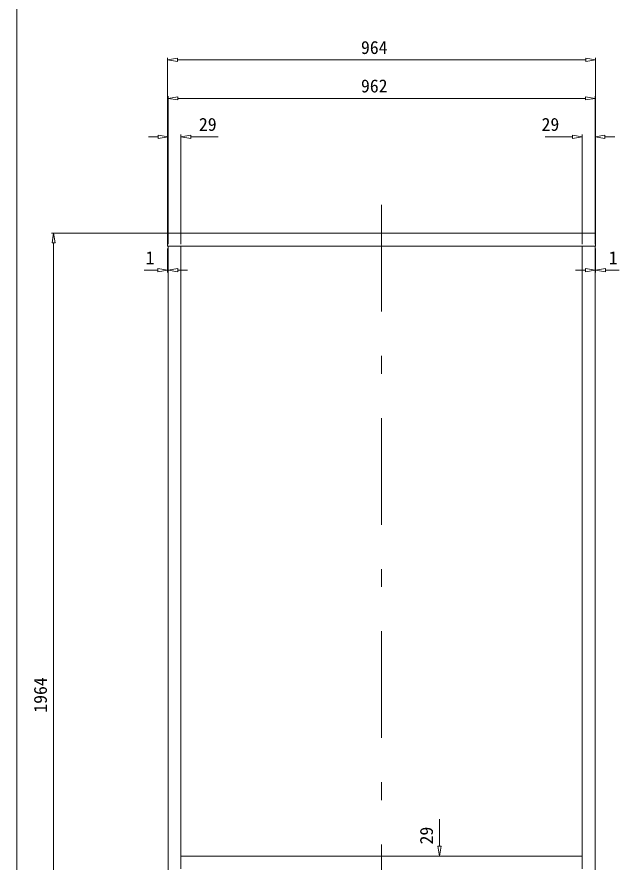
# Model space of a CAD drawing. Units: millimetres on the paper, with parts at other scales. Extents: x -192 to 192, y -136 to 136.
# Drawn here: x 62.9 to 130.7, y -55.4 to 39.7 of the extents above; entities that cross this region are included whole.
import ezdxf
from ezdxf.enums import TextEntityAlignment as Align

# ---------------------------------------------------------------- set-up
doc = ezdxf.new("R2010")
doc.units = ezdxf.units.MM
doc.linetypes.add('USER5', pattern=[24, 12, -5, 2, -5])
for name, color, linetype, lineweight in [('0-C_2-4', 7, 'Continuous', 18), ('0-D_2-5', 7, 'USER5', 9), ('0-F_2-8', 6, 'Continuous', 18), ('F-4', 7, 'Continuous', 18)]:
    doc.layers.add(name, color=color, linetype=linetype, lineweight=lineweight)
doc.styles.add('ＭＳ ゴシック', font='')
doc.styles.get('ＭＳ ゴシック').set_extended_font_data('MS Gothic')

msp = doc.modelspace()

# ---------------------------------------------------------------- linework, layer by layer
at = {"layer": '0-C_2-4'}
for p, q in [((128.029, 15.392), (103.929, 15.392)), ((128.029, 13.942), (128.029, 15.392)), ((103.929, 13.942), (79.829, 13.942)), ((79.879, -81.883), (79.879, 13.942)), ((81.329, -56.183), (81.329, 13.942)), ((103.929, 13.942), (128.029, 13.942)), ((126.529, -56.183), (126.529, 13.942)), ((127.979, -81.883), (127.979, 13.942)), ((81.329, -54.733), (103.929, -54.733)), ((126.529, -54.733), (103.929, -54.733))]:
    msp.add_line(p, q, dxfattribs=at)
msp.add_lwpolyline([(79.829, 13.942), (79.829, 15.392), (103.929, 15.392)], dxfattribs=at)
at = {"layer": '0-D_2-5'}
msp.add_line((103.929, 18.571), (103.929, -86.21), dxfattribs=at)
at = {"layer": '0-F_2-8', "color": 5}
for p, q in [((79.829, 14.142), (79.829, 35.151)), ((80.929, 34.901), (126.929, 34.901)), ((128.029, 14.142), (128.029, 35.151)), ((79.879, 14.142), (79.879, 30.824)), ((80.979, 30.574), (126.879, 30.574)), ((127.979, 14.142), (127.979, 30.824)), ((78.779, 26.247), (77.679, 26.247)), ((81.329, 14.142), (81.329, 26.497)), ((82.429, 26.247), (85.517, 26.247)), ((125.429, 26.247), (122.341, 26.247)), ((126.529, 14.142), (126.529, 26.497)), ((129.079, 26.247), (130.179, 26.247)), ((79.829, 15.392), (66.741, 15.392)), ((66.991, 14.292), (66.991, -81.683)), ((79.829, 13.661), (79.829, 10.985)), ((79.879, 13.661), (79.879, 10.985)), ((127.979, 13.661), (127.979, 10.985)), ((128.029, 13.661), (128.029, 10.985)), ((78.729, 11.235), (77.185, 11.235)), ((80.979, 11.235), (82.079, 11.235)), ((126.879, 11.235), (125.779, 11.235)), ((129.129, 11.235), (130.673, 11.235)), ((110.441, -53.633), (110.441, -50.577)), ((104.129, -54.733), (110.691, -54.733))]:
    msp.add_line(p, q, dxfattribs=at)
at = {"layer": '0-F_2-8'}
for p, q in [((80.929, 35.084), (79.829, 34.901)), ((79.829, 34.901), (80.929, 34.717)), ((80.929, 35.084), (80.929, 34.717)), ((126.929, 35.084), (128.029, 34.901)), ((126.929, 35.084), (126.929, 34.717)), ((128.029, 34.901), (126.929, 34.717)), ((80.979, 30.757), (79.879, 30.574)), ((79.879, 30.574), (80.979, 30.39)), ((80.979, 30.757), (80.979, 30.39)), ((126.879, 30.757), (127.979, 30.574)), ((126.879, 30.757), (126.879, 30.39)), ((127.979, 30.574), (126.879, 30.39)), ((78.779, 26.43), (79.879, 26.247)), ((78.779, 26.43), (78.779, 26.063)), ((79.879, 26.247), (78.779, 26.063)), ((82.429, 26.43), (81.329, 26.247)), ((81.329, 26.247), (82.429, 26.063)), ((82.429, 26.43), (82.429, 26.063)), ((125.429, 26.43), (126.529, 26.247)), ((125.429, 26.43), (125.429, 26.063)), ((126.529, 26.247), (125.429, 26.063)), ((129.079, 26.43), (127.979, 26.247)), ((127.979, 26.247), (129.079, 26.063)), ((129.079, 26.43), (129.079, 26.063)), ((66.808, 14.292), (66.991, 15.392)), ((66.991, 15.392), (67.174, 14.292)), ((66.808, 14.292), (67.174, 14.292)), ((78.729, 11.418), (79.829, 11.235)), ((78.729, 11.418), (78.729, 11.051)), ((79.829, 11.235), (78.729, 11.051)), ((80.979, 11.418), (79.879, 11.235)), ((79.879, 11.235), (80.979, 11.051)), ((80.979, 11.418), (80.979, 11.051)), ((126.879, 11.418), (127.979, 11.235)), ((126.879, 11.418), (126.879, 11.051)), ((127.979, 11.235), (126.879, 11.051)), ((129.129, 11.418), (128.029, 11.235)), ((128.029, 11.235), (129.129, 11.051)), ((129.129, 11.418), (129.129, 11.051)), ((110.258, -53.633), (110.441, -54.733)), ((110.258, -53.633), (110.624, -53.633)), ((110.441, -54.733), (110.624, -53.633))]:
    msp.add_line(p, q, dxfattribs=at)
at = {"layer": 'F-4'}
msp.add_line((62.85, 133.876), (62.85, -116.399), dxfattribs=at)

# ---------------------------------------------------------------- texts
at = {"layer": '0-F_2-8', "color": 7, "style": 'ＭＳ ゴシック'}
for s, p in [('964', (101.601, 35.127)), ('962', (101.601, 30.8)), ('29', (83.351, 26.471)), ('29', (121.94, 26.471)), ('1', (77.35, 11.459)), ('1', (129.508, 11.459))]:
    msp.add_text(s, height=1.466, dxfattribs=at).set_placement(p, align=Align.BOTTOM_LEFT)
for s, p in [('1964', (66.669, -38.589)), ('29', (110.147, -53.421))]:
    msp.add_text(s, height=1.466, rotation=90, dxfattribs=at).set_placement(p, align=Align.BOTTOM_LEFT)

doc.saveas('drawing.dxf')
